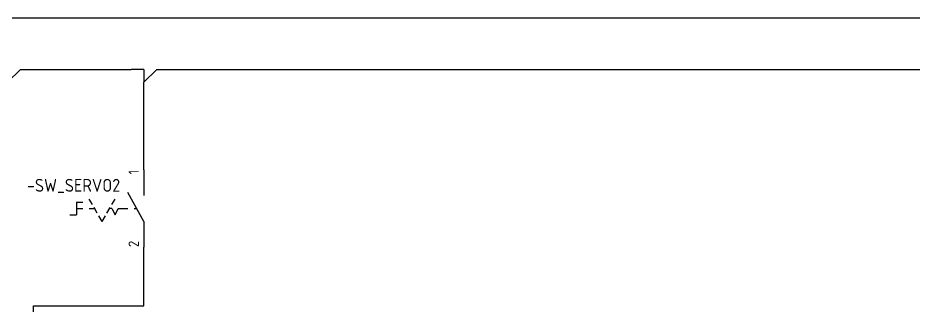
# Model space of a CAD drawing. Extents: x 0 to 1189, y -1 to 841.
# Drawn here: x 356.3 to 704.1, y 274.6 to 386.6 of the extents above; entities that cross this region are included whole.
import ezdxf
from ezdxf.enums import TextEntityAlignment as Align

# ---------------------------------------------------------------- set-up
doc = ezdxf.new("R2010")
doc.units = 0
doc.header["$MEASUREMENT"] = 0
doc.layers.add('BLU_0.8mm2', color=5, linetype='Continuous', lineweight=25)
for name, color, linetype in [('PNK_0.8mm2', 230, 'Continuous'), ('SYMS', 7, 'Continuous'), ('TAGS', 150, 'Continuous'), ('TERMS', 123, 'Continuous')]:
    doc.layers.add(name, color=color, linetype=linetype)
doc.styles.add('WD_IEC', font='ISOCP2.shx', dxfattribs={"width": 0.9, "height": 4})

# ---------------------------------------------------------------- blocks, each defined once
blk = doc.blocks.new('HT0_184')
for p, q in [((0, 0), (-2.5, 0)), ((0, 0), (0, -2.5)), ((0, -2.5), (2.5, 0))]:
    blk.add_line(p, q)
at = {"style": 'WD_IEC', "flags": 1}
for tag, p in [('X4TERM01', (-2.5, 0)), ('X1TERM01', (2.5, 0)), ('WDWSEQ', (1.53, -1.26)), ('X8TERM01', (0, -2.5))]:
    blk.add_attdef(tag, p, '', height=0.4, dxfattribs=at)
blk = doc.blocks.new('VSS112')
for p, q in [((0, 7.5), (0, 2.5)), ((-10, 0.75), (-10.62, 1.83)), ((-6.25, 0.75), (-5.62, 1.83)), ((0, -2.5), (-3.12, 3.12)), ((-13.12, 1.25), (-11.88, 1.25)), ((-13.12, 1.25), (-13.12, -1.25)), ((-13.12, 0), (-11.88, 0)), ((-10.62, 0), (-9.57, 0)), ((-9.06, -0.88), (-9.69, 0.21)), ((-7.19, -0.88), (-6.56, 0.21)), ((-6.25, 0), (-6.68, 0)), ((-6.25, 0), (-5.62, -1.25)), ((-5.62, -1.25), (-5, 0)), ((-5, 0), (-3.12, 0)), ((-1.88, 0), (-1.39, 0)), ((-14.38, -1.25), (-13.12, -1.25)), ((-8.12, -2.5), (-8.75, -1.42)), ((-8.12, -2.5), (-7.5, -1.42)), ((0, -2.5), (0, -7.5))]:
    blk.add_line(p, q)
at = {"style": 'WD_IEC'}
for tag, p in [('INST', (-15.5, 9.25)), ('LOC', (-15.5, 6.25)), ('TAG1', (-15.5, 3.25)), ('DESC1', (-15.5, -9.35)), ('DESC2', (-15.5, -12.35)), ('DESC3', (-15.5, -15.35))]:
    blk.add_attdef(tag, text='', height=2.5, dxfattribs=at).set_placement(p, align=Align.RIGHT)
at = {"style": 'WD_IEC', "flags": 8}
for tag, p in [('POS2', (-5.62, 3.5)), ('POS1', (-10.62, 3.5))]:
    blk.add_attdef(tag, text='', height=2, rotation=90, dxfattribs=at).set_placement(p, align=Align.MIDDLE_LEFT)
at = {"style": 'WD_IEC'}
blk.add_attdef('TERM01', text='', height=2, rotation=90, dxfattribs=at).set_placement((-1, 7.5), align=Align.RIGHT)
at = {"style": 'WD_IEC', "flags": 1}
for tag, p, height in [('X2TERM01', (0, 7.5), 0.32), ('CONTACT', (0.5, 4.5), 1), ('COMMON', (1.75, 3.25), 1), ('X1LINK', (0, 0), 0.32), ('X8TERM02', (0, -7.5), 0.32), ('ASSYCODE', (1, -9), 1), ('FAMILY', (1, -10.5), 1), ('CATDESC', (1, -12), 1)]:
    blk.add_attdef(tag, p, '', height=height, dxfattribs=at)
at = {"style": 'WD_IEC', "flags": 9}
for tag, p in [('MFG', (-16, -0.25)), ('CAT', (-16, -2.75))]:
    blk.add_attdef(tag, text='', height=1.5, dxfattribs=at).set_placement(p, align=Align.RIGHT)
at = {"style": 'WD_IEC'}
blk.add_attdef('TERM02', (-1, -7.5), '', height=2, rotation=90, dxfattribs=at)
at = {"lineweight": 15, "style": 'WD_IEC'}
blk.add_attdef('XREF', text='', height=2.5, dxfattribs=at).set_placement((-15.5, -6.35), align=Align.RIGHT)
blk.add_attdef('STATE', (1.25, -6.35), '', height=2.5, dxfattribs=at)

msp = doc.modelspace()

# ---------------------------------------------------------------- linework, layer by layer
at = {"layer": 'BLU_0.8mm2'}
for p, q in [((357.33, 366.6), (400.25, 366.6)), ((410.25, 366.6), (932.21, 366.6)), ((405.25, 327.54), (405.25, 361.6)), ((405.25, 274.72), (405.25, 297.54)), ((362.33, 244.44), (362.33, 274.72)), ((362.33, 274.72), (405.25, 274.72))]:
    msp.add_line(p, q, dxfattribs=at)
at = {"layer": 'PNK_0.8mm2'}
msp.add_line((133.88, 386.6), (932.21, 386.6), dxfattribs=at)

# ---------------------------------------------------------------- block references
at = {"layer": 'BLU_0.8mm2', "xscale": 2, "yscale": 2, "zscale": 2}
for p in [(352.33, 366.6), (405.25, 366.6)]:
    msp.add_blockref('HT0_184', p, dxfattribs=at)
at = {"layer": 'SYMS'}
ref = msp.add_blockref('VSS112', (405.25, 312.54), dxfattribs=dict(at, xscale=2, yscale=2, zscale=2))
ref.add_attrib('TERM02', '2', (403.25, 297.54), dxfattribs={"layer": 'TERMS', "height": 4, "rotation": 90, "style": 'WD_IEC'})
ref.add_attrib('TERM01', '1', dxfattribs={"layer": 'TERMS', "height": 4, "rotation": 90, "style": 'WD_IEC'}).set_placement((403.25, 327.54), align=Align.RIGHT)
ref.add_attrib('TAG1', '-SW_SERVO2', dxfattribs={"layer": 'TAGS', "height": 5, "style": 'WD_IEC'}).set_placement((396, 319.04), align=Align.RIGHT)

doc.saveas('drawing.dxf')
